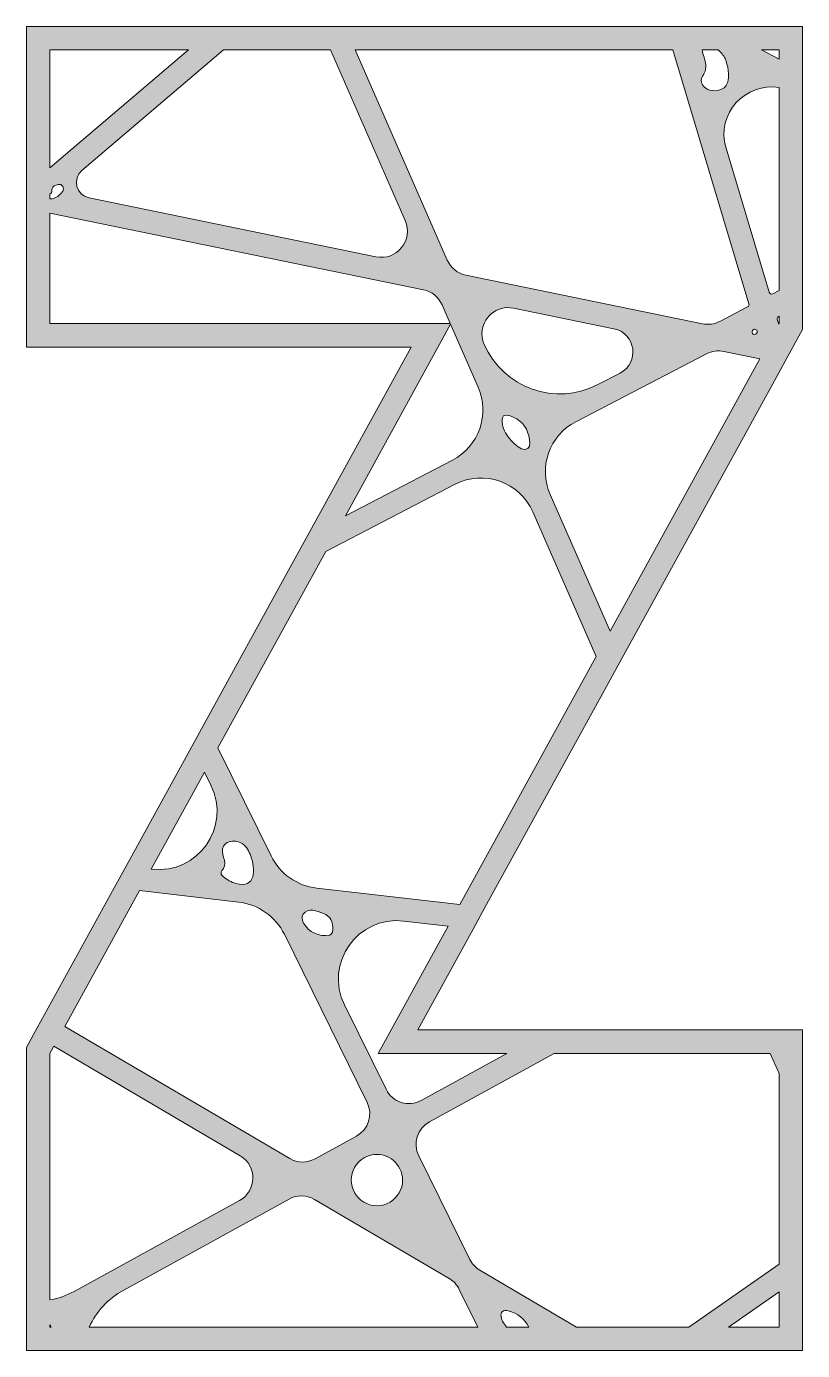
# Model space of a CAD drawing. Extents: x -1650 to 2650, y -4022 to 3022.
# Drawn here: x -180.1 to 80.1, y -4021.8 to -3578.2 of the extents above; entities that cross this region are included whole.
import ezdxf

# ---------------------------------------------------------------- set-up
doc = ezdxf.new("R2010")
doc.units = 0
doc.header["$MEASUREMENT"] = 0
doc.layers.add('Layer 1', color=7, linetype='Continuous')

msp = doc.modelspace()

# ---------------------------------------------------------------- hatches: boundary and pattern name
at = {"layer": 'Layer 1', "true_color": 0xe6e7e8}
h = msp.add_hatch(color=254, dxfattribs=at)
h.dxf.hatch_style = 2
h.paths.add_polyline_path([(51.28, -3578.25), (32.67, -3578.25), (-73.36, -3578.25), (-81.66, -3578.25), (-104.78, -3578.25), (-116.53, -3578.25), (-180.08, -3578.25), (-180.08, -3631.1), (-180.08, -3642.29), (-180.08, -3685.63), (-51.07, -3685.63), (-85.71, -3748.61), (-92.31, -3760.61), (-120.16, -3811.25), (-124.64, -3819.39), (-146.71, -3859.54), (-150.68, -3866.74), (-174.02, -3909.19), (-177.69, -3915.86), (-180.08, -3920.21), (-180.08, -4005.1), (-180.08, -4010.24), (-180.08, -4021.75), (-174.75, -4021.75), (-161.26, -4021.75), (-24.91, -4021.75), (-17.69, -4021.75), (-10.88, -4021.75), (17.69, -4021.75), (30.58, -4021.75), (43.94, -4021.75), (80.08, -4021.75), (80.08, -3996.69), (80.08, -3987.44), (80.08, -3946.89), (80.08, -3927.95), (80.08, -3914.37), (74.12, -3914.37), (65.81, -3914.37), (11.08, -3914.37), (-4.72, -3914.37), (-48.93, -3914.37), (-30.34, -3880.56), (-26.37, -3873.35), (14.89, -3798.31), (19.51, -3789.91), (70.12, -3697.9), (77.64, -3684.22), (80.08, -3679.79), (80.08, -3671.22), (80.08, -3662.64), (80.08, -3601.89), (80.08, -3593.3), (80.08, -3578.25)])
edge = h.paths.add_edge_path()
edge.add_spline(control_points=[(46.19, -3595.83), (46.34, -3595.14), (46.79, -3594.56), (47.11, -3593.94), (47.57, -3593.06), (47.77, -3592.04), (47.69, -3591.05), (47.54, -3589.36), (46.59, -3587.75), (46.42, -3586.1), (46.42, -3586.1), (51.84, -3586.1), (51.84, -3586.1), (52.78, -3586.91), (53.55, -3587.9), (54.09, -3589), (55.12, -3591.08), (55.65, -3594.89), (54.88, -3597.17), (54.03, -3599.77), (50.32, -3600.35), (48.14, -3599.22), (46.89, -3598.58), (45.88, -3597.2), (46.19, -3595.83)], knot_values=[0, 0, 0, 0, 1, 1, 1, 2, 2, 2, 3, 3, 3, 4, 4, 4, 5, 5, 5, 6, 6, 6, 7, 7, 7, 8, 8, 8, 8], degree=3, periodic=1)
edge = h.paths.add_edge_path()
edge.add_spline(control_points=[(36.62, -3586.1), (36.62, -3586.1), (62.11, -3671.17), (62.11, -3671.17), (62.23, -3671.57), (62.05, -3671.99), (61.68, -3672.19), (61.68, -3672.19), (52.35, -3677.03), (52.35, -3677.03), (50.56, -3677.95), (48.5, -3678.24), (46.52, -3677.84), (46.52, -3677.84), (-32.74, -3661.58), (-32.74, -3661.58), (-35.53, -3661.01), (-37.87, -3659.11), (-39.02, -3656.51), (-39.02, -3656.51), (-69.91, -3586.1), (-69.91, -3586.1), (-69.91, -3586.1), (36.62, -3586.1), (36.62, -3586.1)], knot_values=[0, 0, 0, 0, 1, 1, 1, 2, 2, 2, 3, 3, 3, 4, 4, 4, 5, 5, 5, 6, 6, 6, 7, 7, 7, 8, 8, 8, 8], degree=3, periodic=1)
edge = h.paths.add_edge_path()
edge.add_spline(control_points=[(-26.63, -3684.73), (-27.15, -3683.55), (-27.38, -3682.35), (-27.38, -3681.19), (-27.38, -3675.94), (-22.54, -3671.44), (-16.83, -3672.61), (-16.83, -3672.61), (16.87, -3679.52), (16.87, -3679.52), (24.2, -3681.03), (25.58, -3690.91), (18.93, -3694.35), (18.93, -3694.35), (11.51, -3698.2), (11.51, -3698.2), (-2.71, -3705.58), (-20.19, -3699.4), (-26.63, -3684.73)], knot_values=[0, 0, 0, 0, 1, 1, 1, 2, 2, 2, 3, 3, 3, 4, 4, 4, 5, 5, 5, 6, 6, 6, 6], degree=3, periodic=1)
edge = h.paths.add_edge_path()
edge.add_spline(control_points=[(-12.97, -3719.9), (-13.78, -3719.95), (-14.54, -3719.52), (-15.21, -3719.05), (-16.97, -3717.81), (-18.45, -3716.18), (-19.5, -3714.31), (-20.47, -3712.6), (-21.07, -3710.47), (-20.22, -3708.71), (-19.52, -3708.36), (-18.68, -3708.48), (-17.93, -3708.7), (-15.89, -3709.3), (-14.07, -3710.64), (-12.9, -3712.43), (-11.98, -3713.83), (-9.79, -3719.69), (-12.97, -3719.9)], knot_values=[0, 0, 0, 0, 1, 1, 1, 2, 2, 2, 3, 3, 3, 4, 4, 4, 5, 5, 5, 6, 6, 6, 6], degree=3, periodic=1)
edge = h.paths.add_edge_path()
edge.add_spline(control_points=[(-114.02, -3586.1), (-114.02, -3586.1), (-78.21, -3586.1), (-78.21, -3586.1), (-78.21, -3586.1), (-53.13, -3643.27), (-53.13, -3643.27), (-50.27, -3649.79), (-55.96, -3656.82), (-62.93, -3655.39), (-62.93, -3655.39), (-159.1, -3635.67), (-159.1, -3635.67), (-163.42, -3634.78), (-164.82, -3629.31), (-161.47, -3626.45), (-161.47, -3626.45), (-114.02, -3586.1), (-114.02, -3586.1)], knot_values=[0, 0, 0, 0, 1, 1, 1, 2, 2, 2, 3, 3, 3, 4, 4, 4, 5, 5, 5, 6, 6, 6, 6], degree=3, periodic=1)
h.paths.add_polyline_path([(-172.22, -3586.1), (-125.77, -3586.1), (-172.22, -3625.61)])
edge = h.paths.add_edge_path()
edge.add_spline(control_points=[(-172.22, -3634.42), (-172.03, -3634.26), (-171.85, -3634.09), (-171.74, -3633.88), (-171.52, -3633.46), (-171.64, -3632.94), (-171.5, -3632.5), (-171.27, -3631.77), (-170.43, -3631.43), (-169.68, -3631.25), (-169.31, -3631.17), (-168.91, -3631.11), (-168.54, -3631.23), (-167.98, -3631.44), (-167.66, -3632.09), (-167.71, -3632.68), (-167.81, -3633.65), (-168.81, -3634.63), (-169.58, -3635.16), (-170.06, -3635.5), (-171.34, -3636.05), (-172.22, -3636.03), (-172.22, -3636.03), (-172.22, -3634.42), (-172.22, -3634.42)], knot_values=[0, 0, 0, 0, 1, 1, 1, 2, 2, 2, 3, 3, 3, 4, 4, 4, 5, 5, 5, 6, 6, 6, 7, 7, 7, 8, 8, 8, 8], degree=3, periodic=1)
edge = h.paths.add_edge_path()
edge.add_spline(control_points=[(-172.22, -3677.77), (-172.22, -3677.77), (-172.22, -3640.75), (-172.22, -3640.75), (-172.22, -3640.75), (-47.02, -3666.42), (-47.02, -3666.42), (-44.23, -3666.99), (-41.89, -3668.88), (-40.75, -3671.49), (-40.75, -3671.49), (-38, -3677.77), (-38, -3677.77), (-38, -3677.77), (-172.22, -3677.77), (-172.22, -3677.77)], knot_values=[0, 0, 0, 0, 1, 1, 1, 2, 2, 2, 3, 3, 3, 4, 4, 4, 5, 5, 5, 5], degree=3, periodic=1)
edge = h.paths.add_edge_path()
edge.add_spline(control_points=[(-37.9, -3677.99), (-37.9, -3677.99), (-28.65, -3699.08), (-28.65, -3699.08), (-24.64, -3708.22), (-28.41, -3718.9), (-37.27, -3723.5), (-37.27, -3723.5), (-73.16, -3742.11), (-73.16, -3742.11), (-73.16, -3742.11), (-37.9, -3677.99), (-37.9, -3677.99)], knot_values=[0, 0, 0, 0, 1, 1, 1, 2, 2, 2, 3, 3, 3, 4, 4, 4, 4], degree=3, periodic=1)
edge = h.paths.add_edge_path()
edge.add_spline(control_points=[(-120.4, -3828), (-120.4, -3828), (-118.22, -3832.43), (-118.22, -3832.43), (-111.36, -3846.33), (-122.61, -3862.31), (-138.02, -3860.54), (-138.02, -3860.54), (-138.28, -3860.51), (-138.28, -3860.51), (-138.28, -3860.51), (-120.4, -3828), (-120.4, -3828)], knot_values=[0, 0, 0, 0, 1, 1, 1, 2, 2, 2, 3, 3, 3, 4, 4, 4, 4], degree=3, periodic=1)
edge = h.paths.add_edge_path()
edge.add_spline(control_points=[(-142.24, -3867.71), (-142.24, -3867.71), (-108.95, -3871.54), (-108.95, -3871.54), (-102.34, -3872.29), (-96.57, -3876.36), (-93.62, -3882.33), (-93.62, -3882.33), (-65.88, -3938.62), (-65.88, -3938.62), (-63.85, -3942.74), (-65.42, -3947.72), (-69.44, -3949.93), (-69.44, -3949.93), (-83.35, -3957.57), (-83.35, -3957.57), (-86, -3959.03), (-89.22, -3958.98), (-91.82, -3957.45), (-91.82, -3957.45), (-167.24, -3913.17), (-167.24, -3913.17), (-167.24, -3913.17), (-142.24, -3867.71), (-142.24, -3867.71)], knot_values=[0, 0, 0, 0, 1, 1, 1, 2, 2, 2, 3, 3, 3, 4, 4, 4, 5, 5, 5, 6, 6, 6, 7, 7, 7, 8, 8, 8, 8], degree=3, periodic=1)
edge = h.paths.add_edge_path()
edge.add_spline(control_points=[(-114.05, -3852.82), (-113.67, -3852.12), (-112.95, -3851.64), (-112.18, -3851.38), (-110.72, -3850.87), (-109.04, -3851.09), (-107.75, -3851.94), (-106.32, -3852.89), (-105.47, -3854.5), (-104.87, -3856.11), (-103.27, -3860.47), (-103.13, -3867.25), (-109.88, -3865.32), (-111.42, -3864.89), (-112.86, -3864.11), (-114.08, -3863.07), (-114.46, -3862.74), (-114.86, -3862.31), (-114.86, -3861.8), (-114.85, -3861.2), (-114.31, -3860.75), (-113.99, -3860.24), (-112.65, -3858.08), (-115.27, -3855.06), (-114.05, -3852.82)], knot_values=[0, 0, 0, 0, 1, 1, 1, 2, 2, 2, 3, 3, 3, 4, 4, 4, 5, 5, 5, 6, 6, 6, 7, 7, 7, 8, 8, 8, 8], degree=3, periodic=1)
edge = h.paths.add_edge_path()
edge.add_spline(control_points=[(-87.65, -3876.38), (-87.43, -3875.17), (-86.17, -3874.38), (-84.95, -3874.27), (-83.73, -3874.16), (-82.53, -3874.59), (-81.38, -3875.03), (-80.28, -3875.44), (-79.14, -3875.91), (-78.4, -3876.82), (-77.49, -3877.95), (-76.44, -3882.14), (-78.53, -3882.59), (-81.87, -3883.3), (-85.57, -3881.58), (-87.17, -3878.56), (-87.53, -3877.89), (-87.79, -3877.13), (-87.65, -3876.38)], knot_values=[0, 0, 0, 0, 1, 1, 1, 2, 2, 2, 3, 3, 3, 4, 4, 4, 5, 5, 5, 6, 6, 6, 6], degree=3, periodic=1)
edge = h.paths.add_edge_path()
edge.add_spline(control_points=[(-54.92, -3960.86), (-54.28, -3962.15), (-53.99, -3963.46), (-53.99, -3964.7), (-53.99, -3970.81), (-60.86, -3975.63), (-66.95, -3972.05), (-69.78, -3970.4), (-71.19, -3967.52), (-71.19, -3964.65), (-71.19, -3961.71), (-69.7, -3958.76), (-66.74, -3957.13), (-62.46, -3954.78), (-57.08, -3956.47), (-54.92, -3960.86)], knot_values=[0, 0, 0, 0, 1, 1, 1, 2, 2, 2, 3, 3, 3, 4, 4, 4, 5, 5, 5, 5], degree=3, periodic=1)
edge = h.paths.add_edge_path()
edge.add_spline(control_points=[(-172.22, -4013.9), (-172.22, -4013.9), (-172.22, -4013.1), (-172.22, -4013.1), (-172.07, -4013.36), (-171.93, -4013.62), (-171.81, -4013.9), (-171.81, -4013.9), (-172.22, -4013.9), (-172.22, -4013.9)], knot_values=[0, 0, 0, 0, 1, 1, 1, 2, 2, 2, 3, 3, 3, 3], degree=3, periodic=1)
edge = h.paths.add_edge_path()
edge.add_spline(control_points=[(-164.09, -4001.93), (-166.68, -4003.35), (-169.43, -4004.32), (-172.22, -4004.83), (-172.22, -4004.83), (-172.22, -3922.23), (-172.22, -3922.23), (-172.22, -3922.23), (-170.91, -3919.84), (-170.91, -3919.84), (-170.91, -3919.84), (-108.41, -3956.54), (-108.41, -3956.54), (-102.67, -3959.91), (-102.79, -3968.25), (-108.62, -3971.46), (-108.62, -3971.46), (-164.09, -4001.93), (-164.09, -4001.93)], knot_values=[0, 0, 0, 0, 1, 1, 1, 2, 2, 2, 3, 3, 3, 4, 4, 4, 5, 5, 5, 6, 6, 6, 6], degree=3, periodic=1)
edge = h.paths.add_edge_path()
edge.add_spline(control_points=[(-159.03, -4013.9), (-156.73, -4008.84), (-152.83, -4004.44), (-147.49, -4001.5), (-147.49, -4001.5), (-92.02, -3971.02), (-92.02, -3971.02), (-89.37, -3969.56), (-86.15, -3969.61), (-83.54, -3971.14), (-83.54, -3971.14), (-38.35, -3997.67), (-38.35, -3997.67), (-36.9, -3998.52), (-35.74, -3999.77), (-35, -4001.28), (-35, -4001.28), (-28.78, -4013.9), (-28.78, -4013.9), (-28.78, -4013.9), (-159.03, -4013.9), (-159.03, -4013.9)], knot_values=[0, 0, 0, 0, 1, 1, 1, 2, 2, 2, 3, 3, 3, 4, 4, 4, 5, 5, 5, 6, 6, 6, 7, 7, 7, 7], degree=3, periodic=1)
edge = h.paths.add_edge_path()
edge.add_spline(control_points=[(-19.12, -4013.9), (-20.1, -4012.62), (-21.1, -4011.35), (-21.01, -4009.81), (-20.99, -4009.43), (-20.89, -4009.03), (-20.63, -4008.75), (-20.14, -4008.22), (-19.29, -4008.26), (-18.58, -4008.42), (-15.45, -4009.14), (-13.11, -4011.23), (-11.71, -4013.9), (-11.71, -4013.9), (-19.12, -4013.9), (-19.12, -4013.9)], knot_values=[0, 0, 0, 0, 1, 1, 1, 2, 2, 2, 3, 3, 3, 4, 4, 4, 5, 5, 5, 5], degree=3, periodic=1)
h.paths.add_polyline_path([(72.22, -4013.9), (55.27, -4013.9), (72.22, -4002.14)])
edge = h.paths.add_edge_path()
edge.add_spline(control_points=[(-3.21, -3922.23), (-3.21, -3922.23), (69.26, -3922.23), (69.26, -3922.23), (69.26, -3922.23), (72.22, -3928.98), (72.22, -3928.98), (72.22, -3928.98), (72.22, -3992.88), (72.22, -3992.88), (72.22, -3992.88), (41.91, -4013.9), (41.91, -4013.9), (41.91, -4013.9), (4.31, -4013.9), (4.31, -4013.9), (4.31, -4013.9), (-28.1, -3994.87), (-28.1, -3994.87), (-29.54, -3994.01), (-30.71, -3992.76), (-31.45, -3991.26), (-31.45, -3991.26), (-48.58, -3956.51), (-48.58, -3956.51), (-50.6, -3952.39), (-49.03, -3947.41), (-45.01, -3945.19), (-45.01, -3945.19), (-3.21, -3922.23), (-3.21, -3922.23)], knot_values=[0, 0, 0, 0, 1, 1, 1, 2, 2, 2, 3, 3, 3, 4, 4, 4, 5, 5, 5, 6, 6, 6, 7, 7, 7, 8, 8, 8, 9, 9, 9, 10, 10, 10, 10], degree=3, periodic=1)
edge = h.paths.add_edge_path()
edge.add_spline(control_points=[(-62.22, -3922.23), (-62.22, -3922.23), (-19.01, -3922.23), (-19.01, -3922.23), (-19.01, -3922.23), (-47.71, -3938), (-47.71, -3938), (-52, -3940.34), (-57.38, -3938.65), (-59.54, -3934.26), (-59.54, -3934.26), (-73.48, -3905.99), (-73.48, -3905.99), (-80.33, -3892.09), (-69.08, -3876.11), (-53.68, -3877.88), (-53.68, -3877.88), (-38.77, -3879.59), (-38.77, -3879.59), (-38.77, -3879.59), (-62.22, -3922.23), (-62.22, -3922.23)], knot_values=[0, 0, 0, 0, 1, 1, 1, 2, 2, 2, 3, 3, 3, 4, 4, 4, 5, 5, 5, 6, 6, 6, 7, 7, 7, 7], degree=3, periodic=1)
edge = h.paths.add_edge_path()
edge.add_spline(control_points=[(-34.81, -3872.38), (-34.81, -3872.38), (-82.74, -3866.88), (-82.74, -3866.88), (-89.35, -3866.12), (-95.13, -3862.05), (-98.07, -3856.08), (-98.07, -3856.08), (-115.92, -3819.86), (-115.92, -3819.86), (-115.92, -3819.86), (-79.75, -3754.1), (-79.75, -3754.1), (-79.75, -3754.1), (-36.39, -3731.61), (-36.39, -3731.61), (-26.68, -3726.58), (-14.73, -3730.8), (-10.33, -3740.82), (-10.33, -3740.82), (10.91, -3789.25), (10.91, -3789.25), (10.91, -3789.25), (-34.81, -3872.38), (-34.81, -3872.38)], knot_values=[0, 0, 0, 0, 1, 1, 1, 2, 2, 2, 3, 3, 3, 4, 4, 4, 5, 5, 5, 6, 6, 6, 7, 7, 7, 8, 8, 8, 8], degree=3, periodic=1)
edge = h.paths.add_edge_path()
edge.add_spline(control_points=[(15.54, -3780.84), (15.54, -3780.84), (-4.55, -3735.05), (-4.55, -3735.05), (-8.56, -3725.91), (-4.79, -3715.22), (4.08, -3710.63), (4.08, -3710.63), (47.92, -3687.89), (47.92, -3687.89), (49.71, -3686.96), (51.77, -3686.67), (53.74, -3687.08), (53.74, -3687.08), (65.75, -3689.54), (65.75, -3689.54), (65.75, -3689.54), (15.54, -3780.84), (15.54, -3780.84)], knot_values=[0, 0, 0, 0, 1, 1, 1, 2, 2, 2, 3, 3, 3, 4, 4, 4, 5, 5, 5, 6, 6, 6, 6], degree=3, periodic=1)
edge = h.paths.add_edge_path()
edge.add_spline(control_points=[(63.14, -3680.53), (63.14, -3680.23), (63.29, -3679.93), (63.61, -3679.76), (63.74, -3679.69), (63.88, -3679.66), (64.01, -3679.66), (64.37, -3679.66), (64.72, -3679.9), (64.84, -3680.28), (65.03, -3680.91), (64.48, -3681.51), (63.83, -3681.38), (63.38, -3681.28), (63.14, -3680.91), (63.14, -3680.53)], knot_values=[0, 0, 0, 0, 1, 1, 1, 2, 2, 2, 3, 3, 3, 4, 4, 4, 5, 5, 5, 5], degree=3, periodic=1)
edge = h.paths.add_edge_path()
edge.add_spline(control_points=[(72.22, -3677.77), (72.22, -3677.77), (72.11, -3677.99), (72.11, -3677.99), (72.11, -3677.99), (71.63, -3676.4), (71.63, -3676.4), (71.5, -3676), (71.69, -3675.57), (72.06, -3675.38), (72.06, -3675.38), (72.22, -3675.29), (72.22, -3675.29), (72.22, -3675.29), (72.22, -3677.77), (72.22, -3677.77)], knot_values=[0, 0, 0, 0, 1, 1, 1, 2, 2, 2, 3, 3, 3, 4, 4, 4, 5, 5, 5, 5], degree=3, periodic=1)
edge = h.paths.add_edge_path()
edge.add_spline(control_points=[(72.22, -3666.72), (72.22, -3666.72), (70.13, -3667.8), (70.13, -3667.8), (69.64, -3668.05), (69.05, -3667.8), (68.89, -3667.28), (68.89, -3667.28), (54.43, -3619.03), (54.43, -3619.03), (50.9, -3607.25), (61.23, -3596.84), (72.22, -3598.67), (72.22, -3598.67), (72.22, -3666.72), (72.22, -3666.72)], knot_values=[0, 0, 0, 0, 1, 1, 1, 2, 2, 2, 3, 3, 3, 4, 4, 4, 5, 5, 5, 5], degree=3, periodic=1)
h.paths.add_polyline_path([(72.22, -3589.19), (66.32, -3586.1), (72.22, -3586.1)])

# ---------------------------------------------------------------- linework, layer by layer
at = {"layer": 'Layer 1', "lineweight": 0}
for points in [[(51.28, -3578.25), (32.67, -3578.25), (-73.36, -3578.25), (-81.66, -3578.25), (-104.78, -3578.25), (-116.53, -3578.25), (-180.08, -3578.25), (-180.08, -3631.1), (-180.08, -3642.29), (-180.08, -3685.63), (-51.07, -3685.63), (-85.71, -3748.61), (-92.31, -3760.61), (-120.16, -3811.25), (-124.64, -3819.39), (-146.71, -3859.54), (-150.68, -3866.74), (-174.02, -3909.19), (-177.69, -3915.86), (-180.08, -3920.21), (-180.08, -4005.1), (-180.08, -4010.24), (-180.08, -4021.75), (-174.75, -4021.75), (-161.26, -4021.75), (-24.91, -4021.75), (-17.69, -4021.75), (-10.88, -4021.75), (17.69, -4021.75), (30.58, -4021.75), (43.94, -4021.75), (80.08, -4021.75), (80.08, -3996.69), (80.08, -3987.44), (80.08, -3946.89), (80.08, -3927.95), (80.08, -3914.37), (74.12, -3914.37), (65.81, -3914.37), (11.08, -3914.37), (-4.72, -3914.37), (-48.93, -3914.37), (-30.34, -3880.56), (-26.37, -3873.35), (14.89, -3798.31), (19.51, -3789.91), (70.12, -3697.9), (77.64, -3684.22), (80.08, -3679.79), (80.08, -3671.22), (80.08, -3662.64), (80.08, -3601.89), (80.08, -3593.3), (80.08, -3578.25), (51.28, -3578.25)], [(-172.22, -3586.1), (-125.77, -3586.1), (-172.22, -3625.61), (-172.22, -3586.1)], [(72.22, -3589.19), (66.32, -3586.1), (72.22, -3586.1), (72.22, -3589.19)], [(72.22, -4013.9), (55.27, -4013.9), (72.22, -4002.14), (72.22, -4013.9)]]:
    msp.add_lwpolyline(points, dxfattribs=at)
for points, knots in [([(-114.02, -3586.1), (-114.02, -3586.1), (-78.21, -3586.1), (-78.21, -3586.1), (-78.21, -3586.1), (-53.13, -3643.27), (-53.13, -3643.27), (-50.27, -3649.79), (-55.96, -3656.82), (-62.93, -3655.39), (-62.93, -3655.39), (-159.1, -3635.67), (-159.1, -3635.67), (-163.42, -3634.78), (-164.82, -3629.31), (-161.47, -3626.45), (-161.47, -3626.45), (-114.02, -3586.1), (-114.02, -3586.1)], [0, 0, 0, 0, 1, 1, 1, 2, 2, 2, 3, 3, 3, 4, 4, 4, 5, 5, 5, 6, 6, 6, 6]), ([(36.62, -3586.1), (36.62, -3586.1), (62.11, -3671.17), (62.11, -3671.17), (62.23, -3671.57), (62.05, -3671.99), (61.68, -3672.19), (61.68, -3672.19), (52.35, -3677.03), (52.35, -3677.03), (50.56, -3677.95), (48.5, -3678.24), (46.52, -3677.84), (46.52, -3677.84), (-32.74, -3661.58), (-32.74, -3661.58), (-35.53, -3661.01), (-37.87, -3659.11), (-39.02, -3656.51), (-39.02, -3656.51), (-69.91, -3586.1), (-69.91, -3586.1), (-69.91, -3586.1), (36.62, -3586.1), (36.62, -3586.1)], [0, 0, 0, 0, 1, 1, 1, 2, 2, 2, 3, 3, 3, 4, 4, 4, 5, 5, 5, 6, 6, 6, 7, 7, 7, 8, 8, 8, 8]), ([(46.19, -3595.83), (46.34, -3595.14), (46.79, -3594.56), (47.11, -3593.94), (47.57, -3593.06), (47.77, -3592.04), (47.69, -3591.05), (47.54, -3589.36), (46.59, -3587.75), (46.42, -3586.1), (46.42, -3586.1), (51.84, -3586.1), (51.84, -3586.1), (52.78, -3586.91), (53.55, -3587.9), (54.09, -3589), (55.12, -3591.08), (55.65, -3594.89), (54.88, -3597.17), (54.03, -3599.77), (50.32, -3600.35), (48.14, -3599.22), (46.89, -3598.58), (45.88, -3597.2), (46.19, -3595.83)], [0, 0, 0, 0, 1, 1, 1, 2, 2, 2, 3, 3, 3, 4, 4, 4, 5, 5, 5, 6, 6, 6, 7, 7, 7, 8, 8, 8, 8]), ([(72.22, -3666.72), (72.22, -3666.72), (70.13, -3667.8), (70.13, -3667.8), (69.64, -3668.05), (69.05, -3667.8), (68.89, -3667.28), (68.89, -3667.28), (54.43, -3619.03), (54.43, -3619.03), (50.9, -3607.25), (61.23, -3596.84), (72.22, -3598.67), (72.22, -3598.67), (72.22, -3666.72), (72.22, -3666.72)], [0, 0, 0, 0, 1, 1, 1, 2, 2, 2, 3, 3, 3, 4, 4, 4, 5, 5, 5, 5]), ([(-172.22, -3634.42), (-172.03, -3634.26), (-171.85, -3634.09), (-171.74, -3633.88), (-171.52, -3633.46), (-171.64, -3632.94), (-171.5, -3632.5), (-171.27, -3631.77), (-170.43, -3631.43), (-169.68, -3631.25), (-169.31, -3631.17), (-168.91, -3631.11), (-168.54, -3631.23), (-167.98, -3631.44), (-167.66, -3632.09), (-167.71, -3632.68), (-167.81, -3633.65), (-168.81, -3634.63), (-169.58, -3635.16), (-170.06, -3635.5), (-171.34, -3636.05), (-172.22, -3636.03), (-172.22, -3636.03), (-172.22, -3634.42), (-172.22, -3634.42)], [0, 0, 0, 0, 1, 1, 1, 2, 2, 2, 3, 3, 3, 4, 4, 4, 5, 5, 5, 6, 6, 6, 7, 7, 7, 8, 8, 8, 8]), ([(-172.22, -3677.77), (-172.22, -3677.77), (-172.22, -3640.75), (-172.22, -3640.75), (-172.22, -3640.75), (-47.02, -3666.42), (-47.02, -3666.42), (-44.23, -3666.99), (-41.89, -3668.88), (-40.75, -3671.49), (-40.75, -3671.49), (-38, -3677.77), (-38, -3677.77), (-38, -3677.77), (-172.22, -3677.77), (-172.22, -3677.77)], [0, 0, 0, 0, 1, 1, 1, 2, 2, 2, 3, 3, 3, 4, 4, 4, 5, 5, 5, 5]), ([(-26.63, -3684.73), (-27.15, -3683.55), (-27.38, -3682.35), (-27.38, -3681.19), (-27.38, -3675.94), (-22.54, -3671.44), (-16.83, -3672.61), (-16.83, -3672.61), (16.87, -3679.52), (16.87, -3679.52), (24.2, -3681.03), (25.58, -3690.91), (18.93, -3694.35), (18.93, -3694.35), (11.51, -3698.2), (11.51, -3698.2), (-2.71, -3705.58), (-20.19, -3699.4), (-26.63, -3684.73)], [0, 0, 0, 0, 1, 1, 1, 2, 2, 2, 3, 3, 3, 4, 4, 4, 5, 5, 5, 6, 6, 6, 6]), ([(72.22, -3677.77), (72.22, -3677.77), (72.11, -3677.99), (72.11, -3677.99), (72.11, -3677.99), (71.63, -3676.4), (71.63, -3676.4), (71.5, -3676), (71.69, -3675.57), (72.06, -3675.38), (72.06, -3675.38), (72.22, -3675.29), (72.22, -3675.29), (72.22, -3675.29), (72.22, -3677.77), (72.22, -3677.77)], [0, 0, 0, 0, 1, 1, 1, 2, 2, 2, 3, 3, 3, 4, 4, 4, 5, 5, 5, 5]), ([(-37.9, -3677.99), (-37.9, -3677.99), (-28.65, -3699.08), (-28.65, -3699.08), (-24.64, -3708.22), (-28.41, -3718.9), (-37.27, -3723.5), (-37.27, -3723.5), (-73.16, -3742.11), (-73.16, -3742.11), (-73.16, -3742.11), (-37.9, -3677.99), (-37.9, -3677.99)], [0, 0, 0, 0, 1, 1, 1, 2, 2, 2, 3, 3, 3, 4, 4, 4, 4]), ([(63.14, -3680.53), (63.14, -3680.23), (63.29, -3679.93), (63.61, -3679.76), (63.74, -3679.69), (63.88, -3679.66), (64.01, -3679.66), (64.37, -3679.66), (64.72, -3679.9), (64.84, -3680.28), (65.03, -3680.91), (64.48, -3681.51), (63.83, -3681.38), (63.38, -3681.28), (63.14, -3680.91), (63.14, -3680.53)], [0, 0, 0, 0, 1, 1, 1, 2, 2, 2, 3, 3, 3, 4, 4, 4, 5, 5, 5, 5]), ([(15.54, -3780.84), (15.54, -3780.84), (-4.55, -3735.05), (-4.55, -3735.05), (-8.56, -3725.91), (-4.79, -3715.22), (4.08, -3710.63), (4.08, -3710.63), (47.92, -3687.89), (47.92, -3687.89), (49.71, -3686.96), (51.77, -3686.67), (53.74, -3687.08), (53.74, -3687.08), (65.75, -3689.54), (65.75, -3689.54), (65.75, -3689.54), (15.54, -3780.84), (15.54, -3780.84)], [0, 0, 0, 0, 1, 1, 1, 2, 2, 2, 3, 3, 3, 4, 4, 4, 5, 5, 5, 6, 6, 6, 6]), ([(-12.97, -3719.9), (-13.78, -3719.95), (-14.54, -3719.52), (-15.21, -3719.05), (-16.97, -3717.81), (-18.45, -3716.18), (-19.5, -3714.31), (-20.47, -3712.6), (-21.07, -3710.47), (-20.22, -3708.71), (-19.52, -3708.36), (-18.68, -3708.48), (-17.93, -3708.7), (-15.89, -3709.3), (-14.07, -3710.64), (-12.9, -3712.43), (-11.98, -3713.83), (-9.79, -3719.69), (-12.97, -3719.9)], [0, 0, 0, 0, 1, 1, 1, 2, 2, 2, 3, 3, 3, 4, 4, 4, 5, 5, 5, 6, 6, 6, 6]), ([(-34.81, -3872.38), (-34.81, -3872.38), (-82.74, -3866.88), (-82.74, -3866.88), (-89.35, -3866.12), (-95.13, -3862.05), (-98.07, -3856.08), (-98.07, -3856.08), (-115.92, -3819.86), (-115.92, -3819.86), (-115.92, -3819.86), (-79.75, -3754.1), (-79.75, -3754.1), (-79.75, -3754.1), (-36.39, -3731.61), (-36.39, -3731.61), (-26.68, -3726.58), (-14.73, -3730.8), (-10.33, -3740.82), (-10.33, -3740.82), (10.91, -3789.25), (10.91, -3789.25), (10.91, -3789.25), (-34.81, -3872.38), (-34.81, -3872.38)], [0, 0, 0, 0, 1, 1, 1, 2, 2, 2, 3, 3, 3, 4, 4, 4, 5, 5, 5, 6, 6, 6, 7, 7, 7, 8, 8, 8, 8]), ([(-120.4, -3828), (-120.4, -3828), (-118.22, -3832.43), (-118.22, -3832.43), (-111.36, -3846.33), (-122.61, -3862.31), (-138.02, -3860.54), (-138.02, -3860.54), (-138.28, -3860.51), (-138.28, -3860.51), (-138.28, -3860.51), (-120.4, -3828), (-120.4, -3828)], [0, 0, 0, 0, 1, 1, 1, 2, 2, 2, 3, 3, 3, 4, 4, 4, 4]), ([(-114.05, -3852.82), (-113.67, -3852.12), (-112.95, -3851.64), (-112.18, -3851.38), (-110.72, -3850.87), (-109.04, -3851.09), (-107.75, -3851.94), (-106.32, -3852.89), (-105.47, -3854.5), (-104.87, -3856.11), (-103.27, -3860.47), (-103.13, -3867.25), (-109.88, -3865.32), (-111.42, -3864.89), (-112.86, -3864.11), (-114.08, -3863.07), (-114.46, -3862.74), (-114.86, -3862.31), (-114.86, -3861.8), (-114.85, -3861.2), (-114.31, -3860.75), (-113.99, -3860.24), (-112.65, -3858.08), (-115.27, -3855.06), (-114.05, -3852.82)], [0, 0, 0, 0, 1, 1, 1, 2, 2, 2, 3, 3, 3, 4, 4, 4, 5, 5, 5, 6, 6, 6, 7, 7, 7, 8, 8, 8, 8]), ([(-142.24, -3867.71), (-142.24, -3867.71), (-108.95, -3871.54), (-108.95, -3871.54), (-102.34, -3872.29), (-96.57, -3876.36), (-93.62, -3882.33), (-93.62, -3882.33), (-65.88, -3938.62), (-65.88, -3938.62), (-63.85, -3942.74), (-65.42, -3947.72), (-69.44, -3949.93), (-69.44, -3949.93), (-83.35, -3957.57), (-83.35, -3957.57), (-86, -3959.03), (-89.22, -3958.98), (-91.82, -3957.45), (-91.82, -3957.45), (-167.24, -3913.17), (-167.24, -3913.17), (-167.24, -3913.17), (-142.24, -3867.71), (-142.24, -3867.71)], [0, 0, 0, 0, 1, 1, 1, 2, 2, 2, 3, 3, 3, 4, 4, 4, 5, 5, 5, 6, 6, 6, 7, 7, 7, 8, 8, 8, 8]), ([(-87.65, -3876.38), (-87.43, -3875.17), (-86.17, -3874.38), (-84.95, -3874.27), (-83.73, -3874.16), (-82.53, -3874.59), (-81.38, -3875.03), (-80.28, -3875.44), (-79.14, -3875.91), (-78.4, -3876.82), (-77.49, -3877.95), (-76.44, -3882.14), (-78.53, -3882.59), (-81.87, -3883.3), (-85.57, -3881.58), (-87.17, -3878.56), (-87.53, -3877.89), (-87.79, -3877.13), (-87.65, -3876.38)], [0, 0, 0, 0, 1, 1, 1, 2, 2, 2, 3, 3, 3, 4, 4, 4, 5, 5, 5, 6, 6, 6, 6]), ([(-62.22, -3922.23), (-62.22, -3922.23), (-19.01, -3922.23), (-19.01, -3922.23), (-19.01, -3922.23), (-47.71, -3938), (-47.71, -3938), (-52, -3940.34), (-57.38, -3938.65), (-59.54, -3934.26), (-59.54, -3934.26), (-73.48, -3905.99), (-73.48, -3905.99), (-80.33, -3892.09), (-69.08, -3876.11), (-53.68, -3877.88), (-53.68, -3877.88), (-38.77, -3879.59), (-38.77, -3879.59), (-38.77, -3879.59), (-62.22, -3922.23), (-62.22, -3922.23)], [0, 0, 0, 0, 1, 1, 1, 2, 2, 2, 3, 3, 3, 4, 4, 4, 5, 5, 5, 6, 6, 6, 7, 7, 7, 7]), ([(-164.09, -4001.93), (-166.68, -4003.35), (-169.43, -4004.32), (-172.22, -4004.83), (-172.22, -4004.83), (-172.22, -3922.23), (-172.22, -3922.23), (-172.22, -3922.23), (-170.91, -3919.84), (-170.91, -3919.84), (-170.91, -3919.84), (-108.41, -3956.54), (-108.41, -3956.54), (-102.67, -3959.91), (-102.79, -3968.25), (-108.62, -3971.46), (-108.62, -3971.46), (-164.09, -4001.93), (-164.09, -4001.93)], [0, 0, 0, 0, 1, 1, 1, 2, 2, 2, 3, 3, 3, 4, 4, 4, 5, 5, 5, 6, 6, 6, 6]), ([(-3.21, -3922.23), (-3.21, -3922.23), (69.26, -3922.23), (69.26, -3922.23), (69.26, -3922.23), (72.22, -3928.98), (72.22, -3928.98), (72.22, -3928.98), (72.22, -3992.88), (72.22, -3992.88), (72.22, -3992.88), (41.91, -4013.9), (41.91, -4013.9), (41.91, -4013.9), (4.31, -4013.9), (4.31, -4013.9), (4.31, -4013.9), (-28.1, -3994.87), (-28.1, -3994.87), (-29.54, -3994.01), (-30.71, -3992.76), (-31.45, -3991.26), (-31.45, -3991.26), (-48.58, -3956.51), (-48.58, -3956.51), (-50.6, -3952.39), (-49.03, -3947.41), (-45.01, -3945.19), (-45.01, -3945.19), (-3.21, -3922.23), (-3.21, -3922.23)], [0, 0, 0, 0, 1, 1, 1, 2, 2, 2, 3, 3, 3, 4, 4, 4, 5, 5, 5, 6, 6, 6, 7, 7, 7, 8, 8, 8, 9, 9, 9, 10, 10, 10, 10]), ([(-54.92, -3960.86), (-54.28, -3962.15), (-53.99, -3963.46), (-53.99, -3964.7), (-53.99, -3970.81), (-60.86, -3975.63), (-66.95, -3972.05), (-69.78, -3970.4), (-71.19, -3967.52), (-71.19, -3964.65), (-71.19, -3961.71), (-69.7, -3958.76), (-66.74, -3957.13), (-62.46, -3954.78), (-57.08, -3956.47), (-54.92, -3960.86)], [0, 0, 0, 0, 1, 1, 1, 2, 2, 2, 3, 3, 3, 4, 4, 4, 5, 5, 5, 5]), ([(-159.03, -4013.9), (-156.73, -4008.84), (-152.83, -4004.44), (-147.49, -4001.5), (-147.49, -4001.5), (-92.02, -3971.02), (-92.02, -3971.02), (-89.37, -3969.56), (-86.15, -3969.61), (-83.54, -3971.14), (-83.54, -3971.14), (-38.35, -3997.67), (-38.35, -3997.67), (-36.9, -3998.52), (-35.74, -3999.77), (-35, -4001.28), (-35, -4001.28), (-28.78, -4013.9), (-28.78, -4013.9), (-28.78, -4013.9), (-159.03, -4013.9), (-159.03, -4013.9)], [0, 0, 0, 0, 1, 1, 1, 2, 2, 2, 3, 3, 3, 4, 4, 4, 5, 5, 5, 6, 6, 6, 7, 7, 7, 7]), ([(-19.12, -4013.9), (-20.1, -4012.62), (-21.1, -4011.35), (-21.01, -4009.81), (-20.99, -4009.43), (-20.89, -4009.03), (-20.63, -4008.75), (-20.14, -4008.22), (-19.29, -4008.26), (-18.58, -4008.42), (-15.45, -4009.14), (-13.11, -4011.23), (-11.71, -4013.9), (-11.71, -4013.9), (-19.12, -4013.9), (-19.12, -4013.9)], [0, 0, 0, 0, 1, 1, 1, 2, 2, 2, 3, 3, 3, 4, 4, 4, 5, 5, 5, 5]), ([(-172.22, -4013.9), (-172.22, -4013.9), (-172.22, -4013.1), (-172.22, -4013.1), (-172.07, -4013.36), (-171.93, -4013.62), (-171.81, -4013.9), (-171.81, -4013.9), (-172.22, -4013.9), (-172.22, -4013.9)], [0, 0, 0, 0, 1, 1, 1, 2, 2, 2, 3, 3, 3, 3])]:
    msp.add_open_spline(points, degree=3, knots=knots, dxfattribs=at)

doc.saveas('drawing.dxf')
